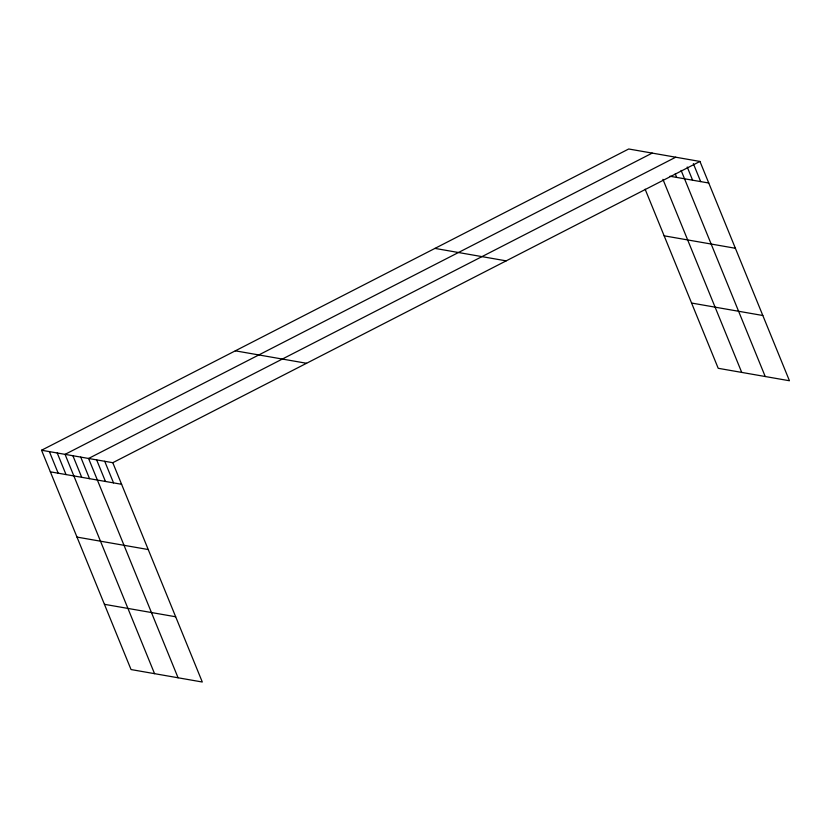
<?xml version="1.0" encoding="UTF-8"?>
<svg xmlns="http://www.w3.org/2000/svg" width="831" height="831" viewBox="0 0 831 831"><rect width="100%" height="100%" fill="white"/><g stroke="black" fill="none" stroke-linecap="round" stroke-linejoin="round"><path stroke-width="1.25" d="M41.55 450.246L112.787 462.701L202.297 682.012L131.049 669.557L41.55 450.246L628.703 148.988L699.951 161.443L789.45 380.754L718.213 368.299L645.126 189.208M652.221 153.091L65.057 454.36L154.556 673.671M675.728 157.204L88.574 458.473L178.073 677.784M112.787 462.701L699.951 161.443M669.983 176.245L708.76 183.017M664.146 235.817L735.383 248.272M434.945 248.396L506.193 260.861M691.579 303.045L762.816 315.5M235.308 350.827L306.556 363.282M50.359 471.831L121.596 484.286M76.982 537.086L148.23 549.54M104.426 604.314L175.663 616.768M693.345 163.624L700.678 181.615M687.227 167.01L692.607 180.202M681.108 170.397L765.226 376.516M675.229 173.824L676.694 177.419M662.93 179.34L741.719 372.402M104.716 461.288L113.525 482.873M96.645 459.875L105.454 481.461M80.732 457.102L89.54 478.677M72.899 455.731L81.708 477.306M57.225 452.988L66.033 474.574M49.382 451.617L58.191 473.203"/></g></svg>
